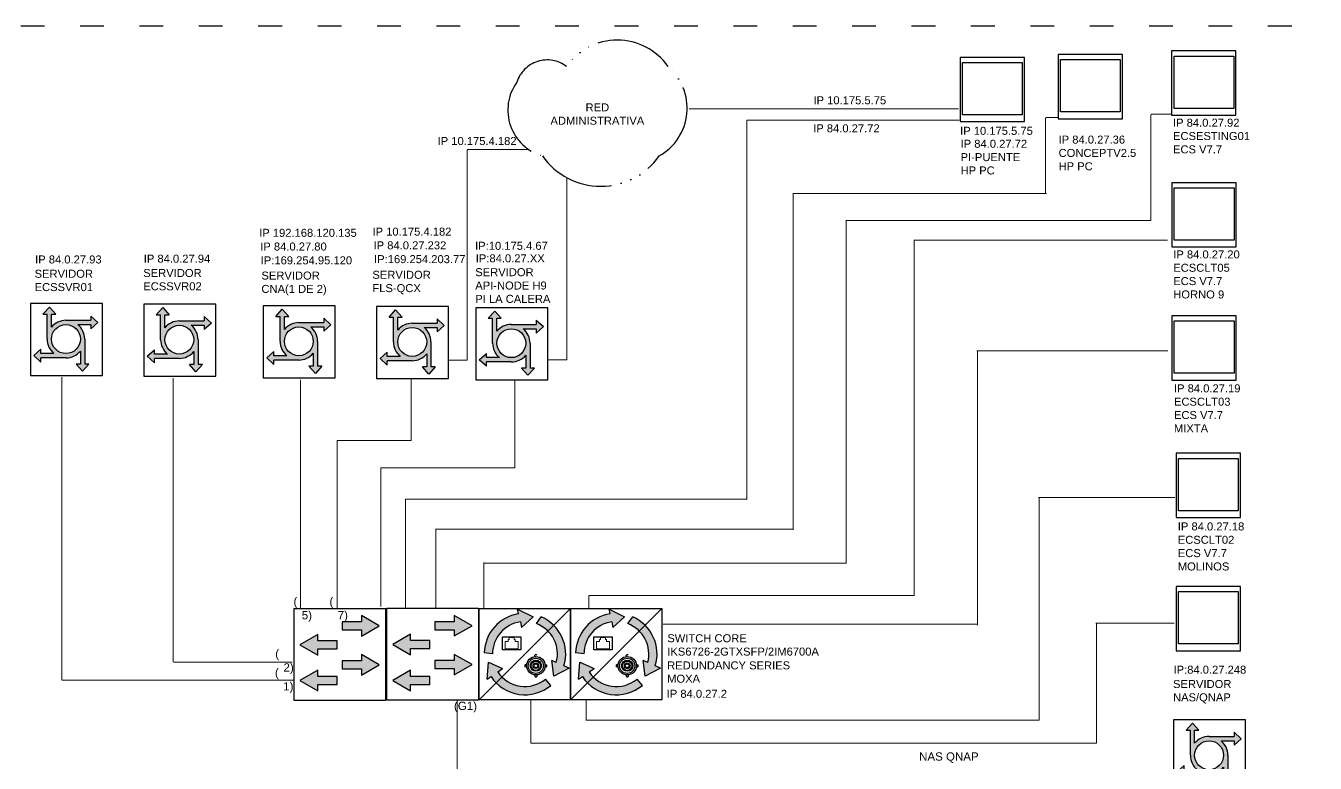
# Model space of a CAD drawing. Header units: millimetres. Extents: x 613 to 2691, y 4464 to 5516.
# Drawn here: x 1049.9 to 1440.7, y 5277.1 to 5500.6 of the extents above; entities that cross this region are included whole.
import ezdxf

# ---------------------------------------------------------------- set-up
doc = ezdxf.new("R2010")
doc.units = ezdxf.units.MM
doc.linetypes.add('ACAD_ISO03W100', pattern=[30, 12, -18])
doc.linetypes.add('ACAD_ISO06W100', pattern=[36, 24, -3, 0, -3, 0, -3, 0, -3])
doc.layers.add('Línea F.O', color=7, linetype='ACAD_ISO06W100')
doc.layers.add('SEGMENTADA', color=7, linetype='ACAD_ISO03W100')
doc.layers.add('RACK', color=7, linetype='Continuous', lineweight=30)
doc.styles.get("Standard").update_dxf_attribs({"font": 'arial.ttf'})

# ---------------------------------------------------------------- blocks, each defined once
blk = doc.blocks.new('Servidor')
h = blk.add_hatch(color=256)
h.dxf.hatch_style = 1
h.paths.add_polyline_path([(0.01000995837739538, 0.005182445553373325), (0.007798916393312538, 0.007195767030225396), (0.007798916393767286, 0.005853552712096644), (3.413153548854908e-13, 0.005853552712454383, 0.2236037787042339), (-0.004511338394422637, 0.003729866652910028), (-0.004511338394422637, 0.007798916393767286), (-0.003169124076976004, 0.007798916393994659), (-0.005182445553145954, 0.01000995837716801), (-0.00719576702977065, 0.007798916393312538), (-0.00585355271186927, 0.007798916393539912), (-0.005853552712454384, 3.413146501540787e-13, 0.2236037787202359), (-0.003729866652635015, -0.004511338394650011), (-0.007798916393767286, -0.004511338394422637), (-0.007798916393767286, -0.003169124076976003), (-0.01000995837694063, -0.005182445553373329), (-0.007798916392857789, -0.007195767030225397), (-0.007798916393312538, -0.005853552712096644), (-1.706584092792118e-13, -0.005853552712454385, 0.2236037787285848), (0.004511338394877384, -0.003729866652360006), (0.004511338394877384, -0.007798916393767284), (0.003169124077430752, -0.007798916393994659), (0.005182445553600699, -0.010009958377168), (0.007195767030225401, -0.007798916393085161), (0.005853552712324016, -0.00779891639353991), (0.005853552712454385, -3.413155175158167e-13, 0.2236037787202359), (0.003729866652635015, 0.004511338394650011), (0.007798916393767286, 0.004511338394422637), (0.007798916394222035, 0.003169124076976004)])
h.paths.add_polyline_path([(0.004511338394726475, 0, -1), (-0.004511338394726475, 0, -1)], flags=16)
for p, q in [((-0.01112041947931175, 0.01108988545661305), (-0.01112041947931175, -0.01141011454342333)), ((0.01137958052072463, 0.01108988545661305), (-0.01112041947931175, 0.01108988545661305)), ((-0.00719576702977065, 0.007798916393312538), (-0.005182445553145953, 0.010009958377168)), ((-0.005182445553145953, 0.010009958377168), (-0.003169124076976004, 0.007798916393994659)), ((0.01137958052072463, -0.01141011454342333), (0.01137958052072463, 0.01108988545661305)), ((-0.00719576702977065, 0.007798916393312538), (-0.005853552712324017, 0.007798916393539912)), ((-0.005853552712324017, 0), (-0.00585355271186927, 0.007798916393539912)), ((-0.004511338394422637, 0.003729866652520286), (-0.004511338394422637, 0.007798916393539912)), ((-0.004511338394422637, 0.007798916393767286), (-0.003169124076976004, 0.007798916393994659)), ((0, 0.005853552712551391), (0.007798916393767286, 0.005853552712096644)), ((0.003729866652975034, 0.004511338394650011), (0.007798916393767286, 0.004511338394422637)), ((0.007798916393312538, 0.007195767030225397), (0.007798916393767286, 0.005853552712551391)), ((0.007798916393312538, 0.007195767030225397), (0.01000995837739538, 0.005182445553373327)), ((0.01000995837739538, 0.005182445553373327), (0.007798916394222033, 0.003169124076976004)), ((0.007798916393767286, 0.004511338394650011), (0.007798916394222033, 0.003169124076976004)), ((0.005853552712778765, 0), (0.005853552712324017, -0.007798916393539912)), ((-0.01000995837694063, -0.005182445553373327), (-0.007798916393767286, -0.003169124076976004)), ((-0.007798916393767286, -0.004511338394650011), (-0.007798916393767286, -0.003169124076976004)), ((0.004511338394877384, -0.003729866652520286), (0.004511338394877384, -0.007798916393539912)), ((-0.007798916392857791, -0.007195767030225397), (-0.01000995837694063, -0.005182445553373327)), ((-0.003729866652520286, -0.004511338394650011), (-0.007798916393312538, -0.004511338394422637)), ((0, -0.005853552712324017), (-0.007798916393312538, -0.005853552712096644)), ((-0.007798916392857791, -0.007195767030225397), (-0.007798916393312538, -0.005853552712324017)), ((0.004511338394877384, -0.007798916393767286), (0.003169124077430752, -0.007798916393994659)), ((0.005182445553600701, -0.010009958377168), (0.003169124077430752, -0.007798916393994659)), ((0.007195767030225397, -0.007798916393085165), (0.005182445553600701, -0.010009958377168)), ((0.007195767030225397, -0.007798916393085165), (0.005853552712778765, -0.007798916393539912)), ((-0.01112041947931175, -0.01141011454342333), (0.01137958052072463, -0.01141011454342333))]:
    blk.add_line(p, q)
blk.add_circle((0, 0), 0.004511338394726475)
for start, end in [(90, 140.4168716280866), (0, 50.41687162808657), (180, 230.4168716280866), (270, 320.4168716280865)]:
    blk.add_arc((0, 0), 0.005853552712454384, start, end)
blk = doc.blocks.new('Switch')
h = blk.add_hatch(color=256)
h.dxf.hatch_style = 1
h.paths.add_polyline_path([(0.005095460543316221, 0.008981120919770547), (0.005095460543316221, 0.007434474695855897), (0.0003636602739334194, 0.007434474695855897), (0.0003636602739334194, 0.005476317794091301), (0.005095460543316221, 0.005476317794091301), (0.005095460543316221, 0.003929671570176652), (0.009470144005945258, 0.006455396244973599)])
h.paths.add_polyline_path([(0.009470144005945258, -0.003089543108444559), (0.005095460543316221, -0.0005638184336476115), (0.005095460543316221, -0.002110464657562261), (0.0003636602739334194, -0.002110464657562259), (0.0003636602739334194, -0.004068621559326859), (0.005095460543316221, -0.004068621559326857), (0.005095460543316221, -0.005615267783241505)])
h.paths.add_polyline_path([(-0.0008616959780738407, -0.005972321184117392), (-0.005593496247456642, -0.005972321184117391), (-0.005593496247456642, -0.004425674960202739), (-0.009968179710085675, -0.006951399634999689), (-0.005593496247456642, -0.009477124309796636), (-0.005593496247456644, -0.007930478085881989), (-0.0008616959780738389, -0.007930478085881985)])
h.paths.add_polyline_path([(-0.0008616959780738398, 0.002811917152939714), (-0.005593496247456644, 0.002811917152939714), (-0.005593496247456642, 0.004358563376854362), (-0.009968179710085682, 0.001832838702057415), (-0.005593496247456642, -0.000692885972739532), (-0.005593496247456644, 0.0008537602511751174), (-0.0008616959780738389, 0.0008537602511751183)])
for p, q in [((-0.01147213251488211, 0.01076012363773771), (0.01102786748515427, 0.01076012363773771)), ((-0.01147213251488211, 0.01076012363773771), (-0.01147213251488211, -0.01173987636229867)), ((0.01102786748515427, 0.01076012363773771), (0.01102786748515427, -0.0004898763622804836)), ((0.005095460543316221, 0.007434474695855897), (0.0003636602739334194, 0.007434474695855897)), ((0.0003636602739334194, 0.007434474695855897), (0.0003636602739334194, 0.005476317794091301)), ((0.009470144005945258, 0.006455396244973599), (0.005095460543316221, 0.008981120919770547)), ((0.005095460543316221, 0.008981120919770547), (0.005095460543316221, 0.007434474695855897)), ((0.005095460543316221, 0.003929671570176652), (0.009470144005945258, 0.006455396244973599)), ((-0.005593496247456642, 0.004358563376854363), (-0.009968179710085678, 0.001832838702057416)), ((-0.005593496247456642, 0.002811917152939714), (-0.005593496247456642, 0.004358563376854363)), ((0.0003636602739334194, 0.005476317794091301), (0.005095460543316221, 0.005476317794091301)), ((0.005095460543316221, 0.005476317794091301), (0.005095460543316221, 0.003929671570176652)), ((-0.009968179710085678, 0.001832838702057416), (-0.005593496247456642, -0.000692885972739532)), ((-0.0008616959780738398, 0.002811917152939714), (-0.005593496247456642, 0.002811917152939714)), ((-0.005593496247456642, -0.000692885972739532), (-0.005593496247456642, 0.0008537602511751174)), ((-0.005593496247456642, 0.0008537602511751174), (-0.0008616959780738398, 0.0008537602511751174)), ((-0.0008616959780738398, 0.0008537602511751174), (-0.0008616959780738398, 0.002811917152939714)), ((0.005095460543316221, -0.002110464657562261), (0.0003636602739334194, -0.002110464657562261)), ((0.0003636602739334194, -0.002110464657562261), (0.0003636602739334194, -0.004068621559326857)), ((0.009470144005945258, -0.003089543108444559), (0.005095460543316221, -0.0005638184336476115)), ((0.005095460543316221, -0.0005638184336476115), (0.005095460543316221, -0.002110464657562261)), ((0.005095460543316221, -0.005615267783241507), (0.009470144005945258, -0.003089543108444559)), ((0.01102786748515427, -0.0004898763622804836), (0.01102786748515427, -0.01173987636229867)), ((-0.005593496247456642, -0.004425674960202741), (-0.009968179710085678, -0.006951399634999689)), ((-0.005593496247456642, -0.005972321184117391), (-0.005593496247456642, -0.004425674960202741)), ((-0.0008616959780738398, -0.005972321184117391), (-0.005593496247456642, -0.005972321184117391)), ((-0.0008616959780738398, -0.007930478085881987), (-0.0008616959780738398, -0.005972321184117391)), ((0.0003636602739334194, -0.004068621559326857), (0.005095460543316221, -0.004068621559326857)), ((0.005095460543316221, -0.004068621559326857), (0.005095460543316221, -0.005615267783241507)), ((-0.009968179710085678, -0.006951399634999689), (-0.005593496247456642, -0.009477124309796636)), ((-0.005593496247456642, -0.009477124309796636), (-0.005593496247456642, -0.007930478085881987)), ((-0.005593496247456642, -0.007930478085881987), (-0.0008616959780738398, -0.007930478085881987)), ((-0.01147213251488211, -0.01173987636229867), (0.01102786748515427, -0.01173987636229867))]:
    blk.add_line(p, q)
blk = doc.blocks.new('pc')
blk.add_lwpolyline([(7.773080970128376, 8.897666323093972), (-12.31022558130871, 8.897666323093972), (-12.31022558130871, -11.17034053075417), (7.773080970128376, -11.17034053075417)], close=True)
at = {"layer": 'Línea F.O'}
blk.add_lwpolyline([(-11.56629723428296, 7.312600997414165), (7.091450185160738, 7.312600997414165), (7.091450185160738, -9.033577927112447), (-11.56629723428296, -9.033577927112447)], close=True, dxfattribs=at)
blk = doc.blocks.new('Conversor Ethernet-FO')
h = blk.add_hatch(color=256)
h.dxf.hatch_style = 1
h.paths.add_polyline_path([(0.004537903195162112, 0.00483157051194449), (0.005761137388821483, 0.00605480470560386, 0.3877318498682067), (-0.005732821073736631, 0.006587961824187584), (-0.004614814549141916, 0.005267740915835476, -0.3871099552390349)])
h = blk.add_hatch(color=256)
h.dxf.hatch_style = 1
h.paths.add_polyline_path([(0.007654099364572176, 0.00532114780548909), (0.006827109492951037, 0.004752429558172075, 0.04942118035614307), (0.005761137388821484, 0.006054804705603859), (0.004537903195162115, 0.004831570511944489, -0.05034815952146951), (0.005401510380729342, 0.003772049680595273), (0.004394869321231454, 0.003079785894897213), (0.007381126806649263, 0.001709550348095945)])
h = blk.add_hatch(color=256)
h.dxf.hatch_style = 1
h.paths.add_polyline_path([(-0.006848355194145783, 0.001793573256732229), (-0.005937644685900523, 0.001396074264675917), (-0.006352630295396011, 0.004655378816778466), (-0.009562908274574511, 0.002978397747483541), (-0.008447856666300154, 0.002491709731155881, 0.2765972888300592), (-0.006308228884085368, -0.006014561567302993), (-0.005084994690425997, -0.004791327373643621, -0.2685177286090352)])
h = blk.add_hatch(color=256)
h.dxf.hatch_style = 1
h.paths.add_polyline_path([(-0.004779939632614778, 0.002679722048918226, 0.5533011679273435), (-0.004779939632614778, 0.002285844514511443), (-0.004484660311368794, 0.002285844514511443, -0.0250829855585215), (-0.004494381818383113, 0.002479509472089664, -0.02593439486746712), (-0.004483990044900894, 0.002679722048918226)])
h.paths.add_polyline_path([(-0.000339470159820718, 0.002684505211612592), (-0.0006375002417763134, 0.002684505211612592, -0.02655657968934562), (-0.0006266045862090182, 0.002479509472089664, -0.02446122243054062), (-0.0006358506778052393, 0.002290627677433182), (-0.0003394701601833463, 0.002290627677433182, 0.5533011673260855)])
h.paths.add_polyline_path([(-0.002757162283856751, 0.004403371850688806, -0.05105051562131976), (-0.002363284749677341, 0.004403316636450688), (-0.002363284749677341, 0.004702207147242622, 0.5533011673260855), (-0.002757162283856751, 0.004702207147605249)])
h.paths.add_polyline_path([(-0.002755531618942941, 0.0002599963641643143, 0.5533011678461972), (-0.002361654084566844, 0.0002599963642132552), (-0.002361654084566844, 0.0005558701647631215, -0.05105054018279347), (-0.002755531618973628, 0.0005554810951027278)])
h = blk.add_hatch(color=256)
h.dxf.hatch_style = 1
h.paths.add_polyline_path([(-0.004494381818383113, 0.002479509472089664, 1), (-0.0006266045862090186, 0.002479509472089664, 1)])
h.paths.add_polyline_path([(-0.0009717832444758488, 0.002479509472089664, -1), (-0.004149203160116283, 0.002479509472089664, -1)], flags=16)
h.paths.add_polyline_path([(-0.001394929471521969, 0.002479509472089664, -1), (-0.003726056933070163, 0.002479509472089664, -1)], flags=0)
h.paths.add_polyline_path([(-0.00158418744753359, 0.002479509472089664, -1), (-0.003536798957058542, 0.002479509472089664, -1)], flags=0)
h.paths.add_polyline_path([(-0.001976470981845435, 0.002479509472089664, -1), (-0.003144515422746697, 0.002479509472089664, -1)], flags=0)
h.paths.add_polyline_path([(-0.002164629705747567, 0.002479509472089664, -1), (-0.002956356698844565, 0.002479509472089664, -1)], flags=0)
h = blk.add_hatch(color=256)
h.dxf.hatch_style = 1
h.paths.add_polyline_path([(-0.003726056933070163, 0.002479509472089664, 1), (-0.001394929471521969, 0.002479509472089664, 1)])
h.paths.add_polyline_path([(-0.00158418744753359, 0.002479509472089664, -1), (-0.003536798957058542, 0.002479509472089664, -1)], flags=16)
h.paths.add_polyline_path([(-0.001976470981845435, 0.002479509472089664, -1), (-0.003144515422746697, 0.002479509472089664, -1)], flags=0)
h.paths.add_polyline_path([(-0.002164629705747567, 0.002479509472089664, -1), (-0.002956356698844565, 0.002479509472089664, -1)], flags=0)
h = blk.add_hatch(color=256)
h.dxf.hatch_style = 1
h.paths.add_polyline_path([(-0.003144515422746697, 0.002479509472089664, 1), (-0.001976470981845435, 0.002479509472089664, 1)])
h.paths.add_polyline_path([(-0.002164629705747567, 0.002479509472089664, -1), (-0.002956356698844565, 0.002479509472089664, -1)], flags=16)
h = blk.add_hatch(color=256)
h.dxf.hatch_style = 1
h.paths.add_polyline_path([(0.0006767605969008276, -0.006712609063752958), (0.0004200934386062718, -0.005517256545090277), (-0.001984632223638981, -0.007756134324836238), (0.001250502823495481, -0.00938464635623859), (0.001040657060948964, -0.008407350841652266, 0.3601325181586739), (0.008251764160690627, -0.0002569055918496856), (0.006526287011765085, -2.820681290218027e-05, -0.371353904830479)])
h = blk.add_hatch(color=256)
h.dxf.hatch_style = 1
h.paths.add_polyline_path([(-0.005084994690425998, -0.004791327373643622), (-0.006308228884085367, -0.00601456156730299, 0.0931639934050975), (-0.003703950924550729, -0.007791966384963604), (-0.002663396204242547, -0.006348067225883331, -0.1069805864608786)])
for p, q in [((-0.009838656060310313, 0.009599009116300294), (0.009305341799517919, 0.009599009116300294)), ((-0.009838656060310313, -0.009544988743527938), (-0.009838656060310313, 0.009599009116300294)), ((0.009305341799517919, 0.009599009116300294), (-0.009838656060310313, -0.009544988743527938)), ((0.009305341799517919, 0.009599009116300294), (0.009305341799517919, -0.009544988743527938)), ((-0.005732821073706873, 0.006587961824152444), (-0.004614814549086077, 0.005267740915769537)), ((-0.009562908274574511, 0.002978397747483541), (-0.006352630295396011, 0.004655378816778466)), ((-0.009562908274574511, 0.002978397747483541), (-0.00844785666640746, 0.002491709731202718)), ((-0.006352630295396011, 0.004655378816778466), (-0.005937644685900523, 0.001396074264675917)), ((-0.002757162283856751, 0.004406227121074441), (-0.002757162283856751, 0.004702207147368714)), ((-0.002363284749677341, 0.004406227121074441), (-0.002363284749677341, 0.004702207147368714)), ((0.005401510380579566, 0.003772049680492273), (0.004394869321231454, 0.003079785894897213)), ((0.007381126806649263, 0.001709550348095945), (0.004394869321231454, 0.003079785894897213)), ((0.007654099364572176, 0.00532114780548909), (0.006827109493087846, 0.004752429558266158)), ((0.007654099364572176, 0.00532114780548909), (0.007381126806649263, 0.001709550348095945)), ((-0.006848355194051692, 0.001793573256691161), (-0.005937644685900523, 0.001396074264675917)), ((-0.004483959606446597, 0.002679722048918226), (-0.004779939632740871, 0.002679722048918226)), ((-0.004483959606446597, 0.002285844514511443), (-0.004779939632740871, 0.002285844514511443)), ((-0.002361654084566844, 0.0005559763903814352), (-0.002361654084566844, 0.0002599963640871616)), ((-0.0006354501863515272, 0.002684505211612592), (-0.0003394701602846273, 0.002684505211612592)), ((-0.0006354501863515272, 0.002290627677433182), (-0.0003394701602846273, 0.002290627677433182)), ((0.006526287011638487, -2.820681288540072e-05), (0.008251764160831954, -0.0002569055918684171)), ((-0.002663396204070523, -0.006348067225644627), (-0.003703950924546007, -0.00779196638495705)), ((-0.001984632223638982, -0.007756134324836239), (0.0004200934386062727, -0.005517256545090277)), ((0.001250502823495481, -0.00938464635623859), (-0.001984632223638982, -0.007756134324836239)), ((0.0006767605968889256, -0.006712609063697528), (0.0004200934386062727, -0.005517256545090277)), ((0.009305341799517919, -0.009544988743527938), (-0.009838656060310313, -0.009544988743527938)), ((0.001040657060912054, -0.008407350841480365), (0.001250502823495481, -0.00938464635623859))]:
    blk.add_line(p, q)
blk.add_lwpolyline([(0.000605134920602407, -0.0008631636876491738), (0.004459449119918329, -0.0008631636876491738), (0.004459449119918329, -0.003592788589452792), (0.000605134920602407, -0.003592788589452792)], close=True)
for radius in [0.001933888616087047, 0.001588709957820217, 0.001165563730774097, 0.000976305754762476, 0.0005840222204506311, 0.0003958634965484994]:
    blk.add_circle((-0.002560493202296066, 0.002479509472089664), radius)
for centre, radius, start, end in [((-0.0002779279948299518, 2.450381634844234e-05), 0.008534332986412688, 33.64110091726343, 129.7299865372261), ((-0.0002779279948299518, 2.450381634844234e-05), 0.006804419171862437, 33.41860244247363, 129.5954817213627), ((-0.002560223516880733, 0.004578723309571903), 0.0002324502875745266, 32.0883867405272, 147.9116132594728), ((-0.0002779279948299518, 2.450381634844234e-05), 0.008534332986412688, 163.1964071584482, 246.3317670905452), ((-0.0002779279948299518, 2.450381634844234e-05), 0.006804419171862437, 164.9306315022249, 249.4774307495137), ((-0.004656455794944059, 0.002482783281714834), 0.0002324502875745266, 122.0883867405093, 237.9116132594908), ((-0.002558592851770236, 0.0003834802018839734), 0.0002324502875745266, 212.0883867405272, 327.9116132594728), ((-0.0004629539978540653, 0.002487566444636574), 0.0002324502875745266, 302.0883867405272, 57.91161325947281), ((-0.0002779279948299518, 2.450381634844234e-05), 0.006804419171862437, 278.0654493901238, 359.556152154464), ((-0.0002779279948299518, 2.450381634844234e-05), 0.008534332986412688, 278.8880070471561, 358.1103977733615)]:
    blk.add_arc(centre, radius, start, end)
at = {"layer": 'RACK', "lineweight": 20}
for p, q in [((0.003874637374634088, -0.001038920249124456), (0.001126843506040726, -0.001038917807131182)), ((0.001126843506040726, -0.001038917807131182), (0.001126843506040726, -0.002636666783241051)), ((0.001126843506040726, -0.002636666783241051), (0.001747814217265525, -0.002636666783241051)), ((0.001747814217265525, -0.002636666783241051), (0.001747814217265525, -0.003024468462848998)), ((0.003874637374634088, -0.002636669224779578), (0.003253666663636662, -0.002636669224779578)), ((0.003253666663636662, -0.002636669224779578), (0.003253666663636662, -0.003024470904387525)), ((0.003874637374634088, -0.001038920249124456), (0.003874637374634088, -0.002636669224779578)), ((0.001747814217265525, -0.003024468462848998), (0.00199620046425994, -0.003024468462848998)), ((0.00199620046425994, -0.003024468462848998), (0.00199620046425994, -0.003412272583995471)), ((0.00199620046425994, -0.003412272583995471), (0.003005280416414874, -0.003412272583995471)), ((0.003253666663636662, -0.003024470904387525), (0.003005280416414874, -0.003024470904387525)), ((0.003005280416414874, -0.003024470904387525), (0.003005280416414874, -0.003412275025988745))]:
    blk.add_line(p, q, dxfattribs=at)

msp = doc.modelspace()

# ---------------------------------------------------------------- linework, layer by layer
at = {"color": 3, "lineweight": 0}
for p, q in [((1332.591451738146, 5475.465285816021), (1250.954495121882, 5475.465285816021)), ((1268.451063173816, 5357.019032931743), (1268.451063173816, 5471.948800175773)), ((1332.780249955471, 5472.012569209659), (1268.485541993803, 5472.012569209659)), ((1358.974894808988, 5449.695167995807), (1358.974894808988, 5472.761490191564)), ((1362.698572701504, 5472.82525922545), (1359.012402231446, 5472.82525922545)), ((1390.890982985788, 5441.622528987953), (1390.890982985788, 5473.76835766479)), ((1396.940558892453, 5473.832126698676), (1390.928490408247, 5473.832126698676)), ((1202.134545670403, 5463.136668887047), (1183.666093441921, 5463.136668887047)), ((1183.709637974477, 5399.226575693407), (1183.709637974477, 5462.949400502637)), ((1213.935277827389, 5399.321610663902), (1213.935277827389, 5454.607089882068)), ((1359.231964052404, 5449.810423299132), (1282.330924145473, 5449.810423299132)), ((1282.493464719027, 5347.85853949101), (1282.493464719027, 5449.753777622976)), ((1390.903891883892, 5441.609454801078), (1298.468960076959, 5441.609454801078)), ((1298.564447916483, 5337.597569131885), (1298.564447916483, 5441.622528987953)), ((1395.90192046721, 5435.619846864656), (1319.000880560279, 5435.619846864656)), ((1319.163421133833, 5327.902533394569), (1319.163421133833, 5435.563201188501)), ((1396.024687761668, 5402.068575598714), (1338.168094104232, 5402.068575598714)), ((1338.330634677786, 5318.928854898893), (1338.330634677786, 5402.011929922559)), ((1183.709122108335, 5399.226485083622), (1178.044982461289, 5399.226485083622)), ((1213.934761961246, 5399.321520054117), (1208.2706223142, 5399.321520054117)), ((1060.88228430347, 5302.371825223244), (1060.88228430347, 5394.090654843531)), ((1094.584353758158, 5307.848535287329), (1094.584353758158, 5393.787688402061)), ((1133.20041109095, 5324.044359821737), (1133.20041109095, 5393.273247831996)), ((1166.711082896131, 5374.894654582365), (1166.711082896131, 5393.506098891777)), ((1198.175576436489, 5366.648623011995), (1198.175576436489, 5393.393754531082)), ((1144.255321342039, 5324.169758828009), (1144.255321342039, 5374.86839493191)), ((1166.710545610568, 5374.894168921135), (1144.291921706949, 5374.894168921135)), ((1198.124740956271, 5366.633217628911), (1157.50957166891, 5366.633217628911)), ((1157.523127796968, 5324.574918604083), (1157.523127796968, 5366.633217628911)), ((1398.101959597432, 5357.621106356448), (1356.846707542981, 5357.621106356448)), ((1268.463227785534, 5357.115119179579), (1164.975868675414, 5357.115119179579)), ((1165.006149693694, 5323.992548553579), (1165.006149693694, 5357.121577119862)), ((1357.009248116535, 5290.177149261521), (1357.009248116535, 5357.564460680293)), ((1174.155292018674, 5324.323326307708), (1174.155292018674, 5348.138900857831)), ((1282.428822966261, 5347.990156949407), (1174.155726432267, 5347.990156949407)), ((1298.522385440988, 5337.761803691244), (1188.681659024385, 5337.761803691244)), ((1188.742677843729, 5324.037712022297), (1188.742677843729, 5337.938492119557)), ((1220.59369633668, 5324.013789935121), (1220.59369633668, 5327.894238678623)), ((1319.138973563909, 5327.908546497936), (1220.656121287911, 5327.908546497936)), ((1338.213127800194, 5319.197177939561), (1243.07757364429, 5319.197177939561)), ((1397.947994214003, 5319.596940426703), (1374.245257841997, 5319.596940426703)), ((1374.407798415552, 5283.218038375342), (1374.407798415552, 5319.540294750548)), ((1130.634949281327, 5307.752913934986), (1094.63401676364, 5307.752913934986)), ((1131.264736525057, 5302.293721386758), (1060.845027488761, 5302.293721386758)), ((1180.65100661459, 5258.696795365421), (1180.65100661459, 5296.281953849402)), ((1202.93473016798, 5283.197428017209), (1202.93473016798, 5296.326885542761)), ((1219.73999907065, 5290.08250456356), (1219.73999907065, 5296.260724016903)), ((1357.015411063082, 5290.132654534438), (1219.851379392266, 5290.132654534438)), ((1374.402750307895, 5283.210603875138), (1202.954016700552, 5283.210603875138))]:
    msp.add_line(p, q, dxfattribs=at)
at = {"layer": 'Línea F.O'}
msp.add_lwpolyline([(1244.553542619284, 5488.274088364838, -0.52056705), (1241.879103877935, 5461.169338442089, -0.52056705), (1206.51939097572, 5461.169338442089, -0.52056705), (1198.727620567895, 5483.494406902128, -0.52056705), (1213.806329064617, 5488.274088364838, -0.52056705)], format="xyb", close=True, dxfattribs=at)
at = {"layer": 'SEGMENTADA', "ltscale": 0.6}
msp.add_lwpolyline([(922.3718707155695, 5500.615136932669), (1468.051470644705, 5500.615136932669), (1468.051470644705, 5058.291851056316), (922.3718707155695, 5058.291851056316)], close=True, dxfattribs=at)

# ---------------------------------------------------------------- block references
at = {"lineweight": 0}
for name, p, xscale, yscale, zscale in [('Servidor', (1062.08220387619, 5405.658835206297), 970.1928948945391, 970.1928948945391, 970.1928948945391), ('Servidor', (1096.446104573653, 5405.472393032484), 970.1928948945391, 970.1928948945391, 970.1928948945391), ('Servidor', (1132.667174385723, 5404.964255103971), 970.1928948945391, 970.1928948945391, 970.1928948945391), ('Servidor', (1167.031075083185, 5404.777812930158), 970.1928948945391, 970.1928948945391, 970.1928948945391), ('Servidor', (1197.058758387873, 5404.404433435983), 970.1928948945391, 970.1928948945391, 970.1928948945391), ('Switch', (1145.306786750906, 5310.727330145767), 1237.339138766263, 1237.339138766263, 1237.339138766263), ('Switch', (1173.455495166389, 5310.795554855975), 1237.339138766263, 1237.339138766263, 1237.339138766263), ('Servidor', (1408.529306965647, 5279.505991824652), 970.1928948945391, 970.1928948945391, 970.1928948945391)]:
    msp.add_blockref(name, p, dxfattribs=dict(at, xscale=xscale, yscale=yscale, zscale=zscale))
at = {"lineweight": 0, "xscale": 1446.088209295825, "yscale": 1446.088209295825, "zscale": 1446.088209295825, "rotation": 180}
for p in [(1200.792348480406, 5310.2201790277), (1228.483302998234, 5310.218408637757)]:
    msp.add_blockref('Conversor Ethernet-FO', p, dxfattribs=at)
at = {"layer": 'Línea F.O', "lineweight": 0, "xscale": 0.9701928948945391, "yscale": 0.9701928948945391, "zscale": 0.9701928948945391}
for p in [(1345.009760810959, 5482.391393341684), (1374.709083138305, 5483.257915277793), (1409.132381566811, 5484.350359566591), (1409.208625351701, 5444.426859031043), (1409.208625351701, 5404.063061367732), (1410.513499912269, 5362.397205800532), (1410.513499912269, 5322.033408137221)]:
    msp.add_blockref('pc', p, dxfattribs=at)

# ---------------------------------------------------------------- texts
at = {"lineweight": 0, "char_height": 2.425482237236348, "attachment_point": 1}
for s, insert in [('IP 10.175.5.75', (1288.633090049425, 5479.247585712159)), ('\\pxqc;RED \\PADMINISTRATIVA', (1186.325240340748, 5477.097974982143)), ('IP 84.0.27.72', (1288.540819382476, 5470.749879477008)), ('IP 10.175.5.75', (1333.080786299017, 5469.990688801769)), ('IP 10.175.4.182', (1174.725177491006, 5466.895862632811)), ('IP 192.168.120.135', (1120.63580365606, 5439.07446802696)), ('IP 10.175.4.182', (1154.990207671752, 5439.433999865627)), ('IP 84.0.27.80', (1120.957969990377, 5434.924004176106)), ('IP 84.0.27.232', (1155.312374006069, 5435.283536014773)), ('IP:10.175.4.67', (1186.084722150173, 5435.136033169364)), ('IP 84.0.27.93', (1052.742605103449, 5431.004095788994)), ('IP 84.0.27.94', (1085.671618179398, 5431.240156549221)), ('IP:169.254.95.120', (1121.113647215537, 5430.735248662178)), ('IP:169.254.203.77', (1155.468051231229, 5431.094780500845)), ('IP:84.0.27.XX', (1186.284271993619, 5431.348740515739)), ('SERVIDOR \\PECSSVR01', (1052.588687061718, 5426.669055996227)), ('SERVIDOR \\PECSSVR02', (1085.517700137668, 5426.905116756454)), ('SERVIDOR \\PCNA(1 DE 2)', (1121.326605650608, 5426.11626176792)), ('SERVIDOR \\PFLS-QCX', (1154.958494117953, 5426.353262113168)), ('SERVIDOR \\PAPI-NODE H9\\PPI LA CALERA', (1186.130353951888, 5427.144428601835)), ('SWITCH CORE \\PIKS6726-2GTXSFP/2IM6700A', (1244.3301859244, 5316.185540290198)), ('REDUNDANCY SERIES\\PMOXA', (1244.282494200281, 5307.960254681785)), ('IP:84.0.27.248', (1397.754820571393, 5306.657685109898)), ('IP 84.0.27.2', (1244.146394037811, 5299.350232974545)), ('SERVIDOR \\PNAS/QNAP', (1397.600902529662, 5302.322645317131))]:
    msp.add_mtext_dynamic_manual_height_columns(s, width=73.62730175075853, gutter_width=12.12741118618174, heights=[0], dxfattribs=dict(at, insert=insert))
at = {"layer": 'Línea F.O', "char_height": 2.5, "attachment_point": 1}
for s, width, heights, insert in [('\\pxi-1,l2,t4;(^I 5)', 10.99343836508342, [0], (1128.546166405162, 5327.37633329449)), ('\\pxi-1,l2,t4;(^I 7)', 10.99343836508342, [0], (1139.439938077846, 5327.379830512004)), ('\\pxi-1,l2,t4;(^I2)', 10.99343836508342, [0], (1123.016907743481, 5311.541866927922)), ('\\pxi-1,l2,t4;(^I1)', 10.99343836508342, [0], (1122.93048893669, 5305.821928366281)), ('\\pxi-1,l2,t4;(G1)', 10.99343836508342, [0], (1177.181313936167, 5295.727895515048)), ('NAS QNAP', 23.62458973537196, [2.586971350613916], (1320.649492880421, 5280.380258251017))]:
    msp.add_mtext_dynamic_manual_height_columns(s, width=width, gutter_width=12.5, heights=heights, dxfattribs=dict(at, insert=insert))
at = {"layer": 'SEGMENTADA', "lineweight": 0, "char_height": 2.425482237236348, "width": 48.83187502489228, "attachment_point": 1}
for s, insert in [('IP 84.0.27.92\\PECSESTING01\\PECS V7.7', (1397.595101580201, 5472.452525015058)), ('IP 84.0.27.36\\PCONCEPTV2.5\\PHP PC', (1362.919407924803, 5467.330261986367)), ('IP 84.0.27.72\\PPI-PUENTE\\PHP PC', (1333.220085597456, 5466.065559025502)), ('IP 84.0.27.20\\PECSCLT05\\PECS V7.7\\PHORNO 9', (1397.671345365091, 5432.529024479511)), ('IP 84.0.27.19\\PECSCLT03\\PECS V7.7\\PMIXTA', (1397.884086778608, 5391.934735387616)), ('IP 84.0.27.18\\PECSCLT02\\PECS V7.7\\PMOLINOS', (1399.046402755356, 5350.078316842375))]:
    msp.add_mtext(s, dxfattribs=dict(at, insert=insert))

doc.saveas('drawing.dxf')
